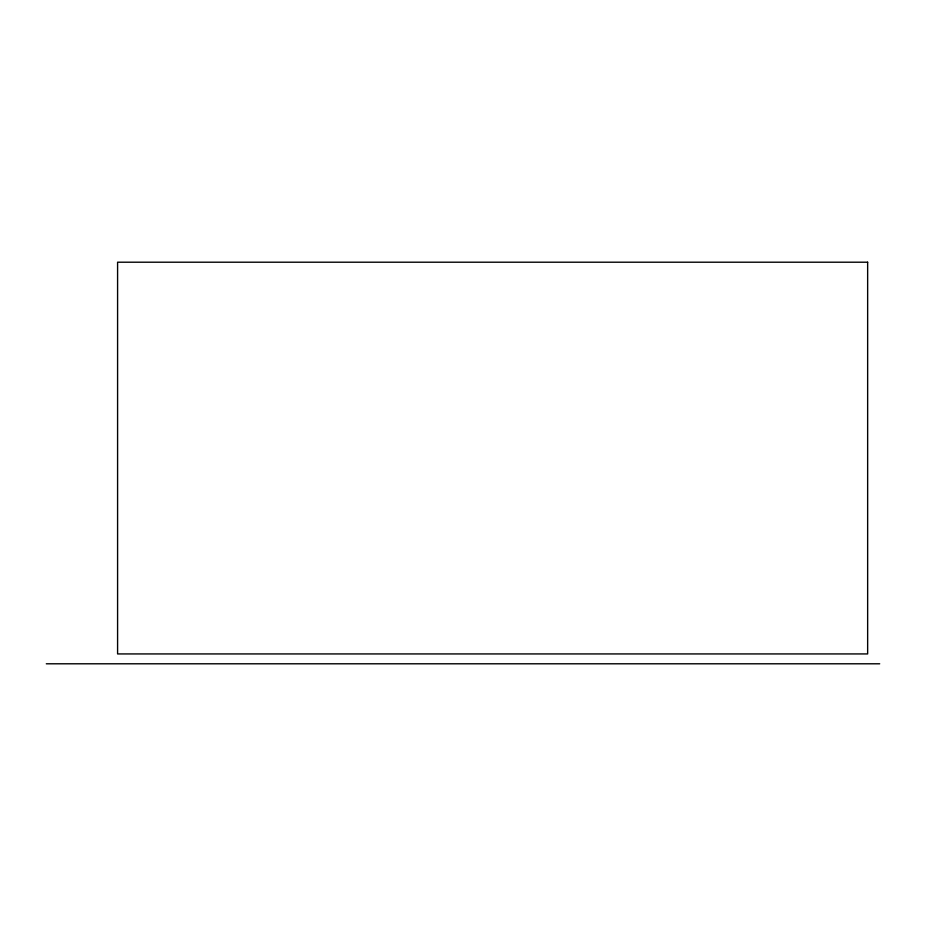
<?xml version="1.0" encoding="UTF-8"?>
<svg xmlns="http://www.w3.org/2000/svg" width="926" height="926" viewBox="0 0 926 926"><rect width="100%" height="100%" fill="white"/><g stroke="black" fill="none" stroke-linecap="round" stroke-linejoin="round"><path stroke-width="1.39" d="M46.3 663.792L879.7 663.792M867.65 262.208L117.59 262.208L117.59 653.93L867.65 653.93L867.65 262.208"/></g></svg>
